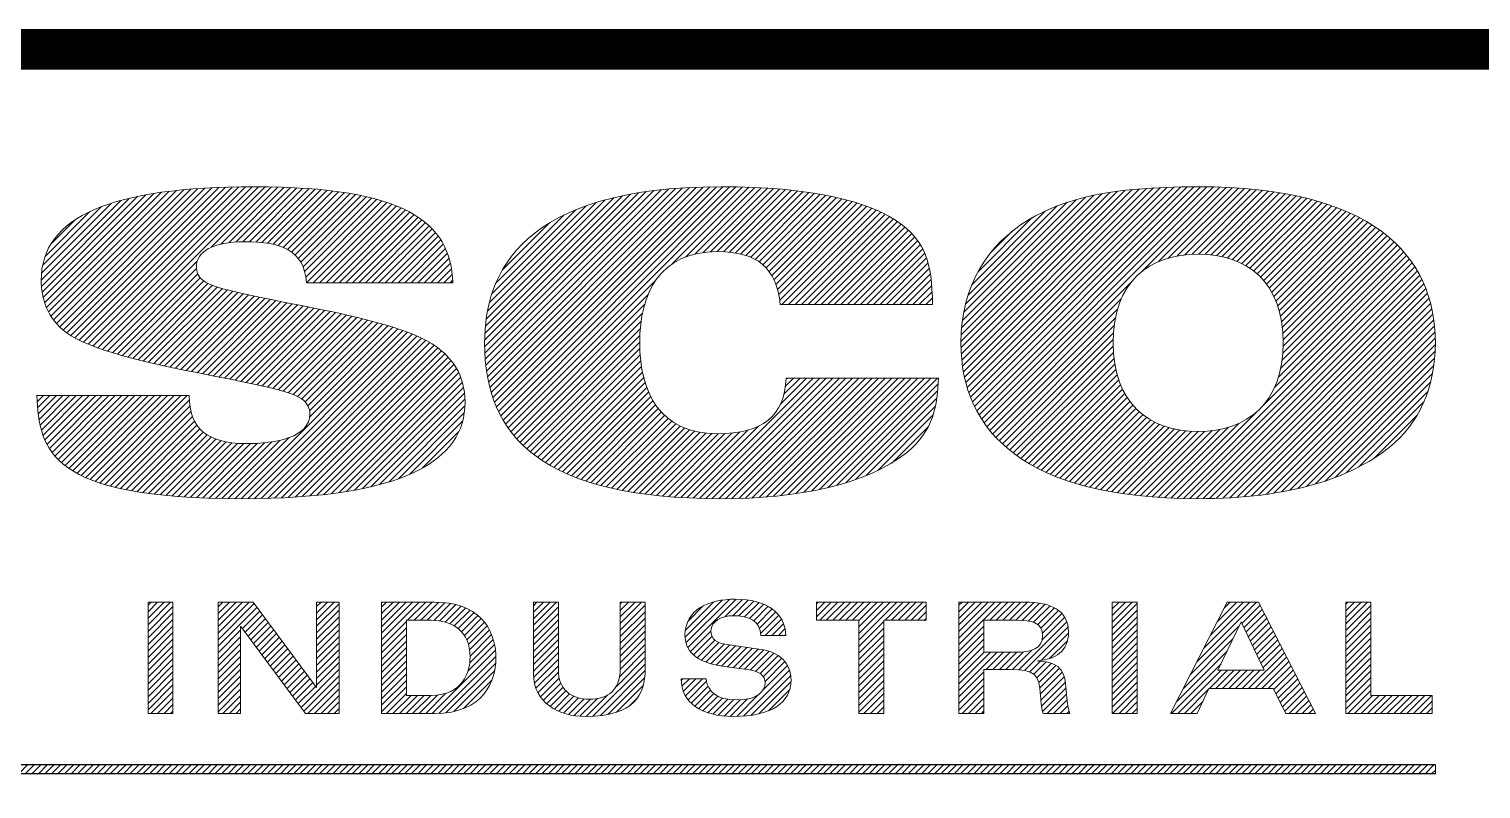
# Model space of a CAD drawing. Extents: x 47 to 269, y 297 to 436.
# Drawn here: x 235.83 to 251.53, y 324.5 to 332.71 of the extents above; entities that cross this region are included whole.
import ezdxf
from ezdxf.enums import TextEntityAlignment as Align

# ---------------------------------------------------------------- set-up
doc = ezdxf.new("R2010")
doc.units = 0
doc.header["$MEASUREMENT"] = 0
doc.layers.get('0').update_dxf_attribs({"linetype": 'CONTINUOUS'})
doc.layers.add('BORDER', color=5, linetype='CONTINUOUS')
doc.layers.add('HARSCO CORPORATE', color=7, linetype='CONTINUOUS')
doc.layers.add('TXT1', color=7, linetype='CONTINUOUS', lineweight=15)
doc.styles.get("Standard").update_dxf_attribs({"font": 'simplex.shx'})
pattern_1 = [(45, (-0.816075, -23.54496), (-0.04419417, 0.04419417), [])]

# ---------------------------------------------------------------- blocks, each defined once
blk = doc.blocks.new('DENNIS1')
at = {"layer": 'BORDER', "ltscale": 10, "const_width": 0.03126}
blk.add_lwpolyline([(15.63, 2.5008), (9.50304, 2.5008), (9.50304, 0)], dxfattribs=at)
blk = doc.blocks.new('logo')
h = blk.add_hatch()
h.set_pattern_fill('ANSI31', color=152, scale=0.5, style=0)
h.set_pattern_definition(pattern_1)
edge = h.paths.add_edge_path()
edge.add_spline(control_points=[(21.788, 5.106), (21.795, 4.884), (21.848, 4.724), (21.974, 4.618)], knot_values=[0, 0, 0, 0, 1, 1, 1, 1], degree=3, periodic=0)
edge.add_spline(control_points=[(21.974, 4.618), (22.107, 4.513), (22.286, 4.458), (22.552, 4.458), (22.97, 4.458), (23.421, 4.541), (23.421, 4.862), (23.421, 4.934), (23.388, 4.995), (23.335, 5.045)], knot_values=[1, 1, 1, 1, 2, 2, 2, 3, 3, 3, 4, 4, 4, 4], degree=3, periodic=0)
edge.add_spline(control_points=[(23.335, 5.045), (23.063, 5.3), (20.773, 5.488), (20.129, 5.959)], knot_values=[4, 4, 4, 4, 5, 5, 5, 5], degree=3, periodic=0)
edge.add_spline(control_points=[(20.129, 5.959), (19.87, 6.148), (19.79, 6.43), (19.79, 6.657), (19.79, 7.533), (20.753, 7.926), (22.671, 7.926), (24.708, 7.926), (25.326, 7.455), (25.352, 6.63)], knot_values=[5, 5, 5, 5, 6, 6, 6, 7, 7, 7, 8, 8, 8, 8], degree=3, periodic=0)
edge.add_spline(control_points=[(25.352, 6.63), (25.352, 6.63), (23.374, 6.63), (23.374, 6.63)], knot_values=[8, 8, 8, 8, 9, 9, 9, 9], degree=3, periodic=0)
edge.add_spline(control_points=[(23.374, 6.63), (23.361, 6.851), (23.275, 6.99), (23.129, 7.073)], knot_values=[9, 9, 9, 9, 10, 10, 10, 10], degree=3, periodic=0)
edge.add_spline(control_points=[(23.129, 7.073), (22.99, 7.156), (22.79, 7.184), (22.538, 7.184), (22.113, 7.184), (21.888, 7.051), (21.888, 6.846), (21.888, 6.785), (21.914, 6.707), (21.974, 6.663)], knot_values=[10, 10, 10, 10, 11, 11, 11, 12, 12, 12, 13, 13, 13, 13], degree=3, periodic=0)
edge.add_spline(control_points=[(21.974, 6.663), (22.286, 6.414), (24.503, 6.236), (25.14, 5.76)], knot_values=[13, 13, 13, 13, 14, 14, 14, 14], degree=3, periodic=0)
edge.add_spline(control_points=[(25.14, 5.76), (25.326, 5.621), (25.518, 5.405), (25.518, 5.017), (25.518, 4.225), (24.682, 3.715), (22.498, 3.715), (19.896, 3.715), (19.77, 4.363), (19.73, 5.106)], knot_values=[14, 14, 14, 14, 15, 15, 15, 16, 16, 16, 17, 17, 17, 17], degree=3, periodic=0)
edge.add_spline(control_points=[(19.73, 5.106), (19.73, 5.106), (21.788, 5.106), (21.788, 5.106)], knot_values=[17, 17, 17, 17, 18, 18, 18, 18], degree=3, periodic=0)
h = blk.add_hatch()
h.set_pattern_fill('ANSI31', color=152, scale=0.5, style=0)
h.set_pattern_definition(pattern_1)
edge = h.paths.add_edge_path()
edge.add_spline(control_points=[(29.778, 6.336), (29.725, 6.829), (29.472, 7.051), (28.928, 7.051), (28.145, 7.051), (27.879, 6.486), (27.879, 5.821), (27.879, 5.156), (28.145, 4.591), (28.928, 4.591), (29.539, 4.591), (29.837, 4.829), (29.857, 5.344)], knot_values=[0, 0, 0, 0, 1, 1, 1, 2, 2, 2, 3, 3, 3, 4, 4, 4, 4], degree=3, periodic=0)
edge.add_spline(control_points=[(29.857, 5.344), (29.857, 5.344), (31.915, 5.344), (31.915, 5.344)], knot_values=[4, 4, 4, 4, 5, 5, 5, 5], degree=3, periodic=0)
edge.add_spline(control_points=[(31.915, 5.344), (31.901, 4.984), (31.855, 4.635), (31.483, 4.336)], knot_values=[5, 5, 5, 5, 6, 6, 6, 6], degree=3, periodic=0)
edge.add_spline(control_points=[(31.483, 4.336), (30.946, 3.903), (30.003, 3.715), (28.975, 3.715), (26.572, 3.715), (25.782, 4.541), (25.782, 5.821), (25.782, 6.768), (26.293, 7.926), (28.975, 7.926), (30.176, 7.926), (31.012, 7.738), (31.43, 7.406)], knot_values=[6, 6, 6, 6, 7, 7, 7, 8, 8, 8, 9, 9, 9, 10, 10, 10, 10], degree=3, periodic=0)
edge.add_spline(control_points=[(31.43, 7.406), (31.729, 7.167), (31.829, 6.924), (31.835, 6.336)], knot_values=[10, 10, 10, 10, 11, 11, 11, 11], degree=3, periodic=0)
edge.add_spline(control_points=[(31.835, 6.336), (31.835, 6.336), (29.778, 6.336), (29.778, 6.336)], knot_values=[11, 11, 11, 11, 12, 12, 12, 12], degree=3, periodic=0)
h = blk.add_hatch()
h.set_pattern_fill('ANSI31', color=152, scale=0.5, style=0)
h.set_pattern_definition(pattern_1)
edge = h.paths.add_edge_path(flags=16)
edge.add_spline(control_points=[(35.424, 7.018), (34.761, 7.018), (34.276, 6.641), (34.276, 5.821), (34.276, 5.001), (34.761, 4.624), (35.424, 4.624), (36.088, 4.624), (36.573, 5.001), (36.573, 5.821), (36.573, 6.641), (36.088, 7.018), (35.424, 7.018)], knot_values=[0, 0, 0, 0, 1, 1, 1, 2, 2, 2, 3, 3, 3, 4, 4, 4, 4], degree=3, periodic=0)
edge = h.paths.add_edge_path()
edge.add_spline(control_points=[(38.006, 4.408), (37.488, 3.992), (36.659, 3.715), (35.424, 3.715), (33.081, 3.715), (32.219, 4.624), (32.219, 5.821), (32.219, 6.597), (32.59, 7.156), (33.141, 7.483)], knot_values=[0, 0, 0, 0, 1, 1, 1, 2, 2, 2, 3, 3, 3, 3], degree=3, periodic=0)
edge.add_spline(control_points=[(33.141, 7.483), (33.599, 7.755), (34.19, 7.926), (35.424, 7.926), (37.767, 7.926), (38.63, 7.018), (38.63, 5.821), (38.63, 5.206), (38.404, 4.724), (38.006, 4.408)], knot_values=[3, 3, 3, 3, 4, 4, 4, 5, 5, 5, 6, 6, 6, 6], degree=3, periodic=0)
h = blk.add_hatch()
h.set_pattern_fill('ANSI31', color=256, scale=0.5, style=0)
h.set_pattern_definition(pattern_1)
edge = h.paths.add_edge_path()
edge.add_spline(control_points=[(28.438, 1.285), (28.438, 1.285), (28.775, 1.285), (28.775, 1.285)], knot_values=[15, 15, 15, 15, 16, 16, 16, 16], degree=3, periodic=0)
edge.add_spline(control_points=[(28.775, 1.285), (28.794, 1.106), (28.925, 0.998), (29.192, 0.998), (29.471, 0.998), (29.573, 1.119), (29.573, 1.227), (29.573, 1.335), (29.496, 1.385), (29.329, 1.408)], knot_values=[0, 0, 0, 0, 1, 1, 1, 2, 2, 2, 3, 3, 3, 3], degree=3, periodic=0)
edge.add_spline(control_points=[(29.329, 1.408), (29.329, 1.408), (29.019, 1.45), (29.019, 1.45)], knot_values=[3, 3, 3, 3, 4, 4, 4, 4], degree=3, periodic=0)
edge.add_spline(control_points=[(29.019, 1.45), (28.621, 1.504), (28.49, 1.673), (28.49, 1.871), (28.49, 2.218), (28.815, 2.358), (29.165, 2.358), (29.604, 2.358), (29.842, 2.173), (29.852, 1.868)], knot_values=[4, 4, 4, 4, 5, 5, 5, 6, 6, 6, 7, 7, 7, 7], degree=3, periodic=0)
edge.add_spline(control_points=[(29.852, 1.868), (29.852, 1.868), (29.515, 1.868), (29.515, 1.868)], knot_values=[7, 7, 7, 7, 8, 8, 8, 8], degree=3, periodic=0)
edge.add_spline(control_points=[(29.515, 1.868), (29.502, 2.064), (29.367, 2.135), (29.134, 2.135), (28.994, 2.135), (28.84, 2.066), (28.84, 1.929), (28.84, 1.812), (28.925, 1.764), (29.059, 1.746)], knot_values=[8, 8, 8, 8, 9, 9, 9, 10, 10, 10, 11, 11, 11, 11], degree=3, periodic=0)
edge.add_spline(control_points=[(29.059, 1.746), (29.059, 1.746), (29.49, 1.685), (29.49, 1.685)], knot_values=[11, 11, 11, 11, 12, 12, 12, 12], degree=3, periodic=0)
edge.add_spline(control_points=[(29.49, 1.685), (29.848, 1.635), (29.923, 1.425), (29.923, 1.269), (29.923, 0.958), (29.656, 0.775), (29.146, 0.775), (28.711, 0.775), (28.438, 0.962), (28.438, 1.285)], knot_values=[12, 12, 12, 12, 13, 13, 13, 14, 14, 14, 15, 15, 15, 15], degree=3, periodic=0)
h = blk.add_hatch()
h.set_pattern_fill('ANSI31', color=256, scale=0.5, style=0)
h.set_pattern_definition(pattern_1)
h.paths.add_polyline_path([(21.571, 2.318), (21.571, 0.815), (21.234, 0.815), (21.234, 2.318)])
h = blk.add_hatch()
h.set_pattern_fill('ANSI31', color=256, scale=0.5, style=0)
h.set_pattern_definition(pattern_1)
h.paths.add_polyline_path([(22.182, 0.815), (22.182, 2.318), (22.657, 2.318), (23.509, 1.165), (23.513, 1.165), (23.513, 2.318), (23.817, 2.318), (23.817, 0.815), (23.363, 0.815), (22.49, 1.989), (22.486, 1.989), (22.486, 0.815)])
h = blk.add_hatch()
h.set_pattern_fill('ANSI31', color=256, scale=0.5, style=0)
h.set_pattern_definition(pattern_1)
edge = h.paths.add_edge_path()
edge.add_spline(control_points=[(24.39, 0.815), (24.39, 0.815), (24.39, 2.318), (24.39, 2.318)], knot_values=[4, 4, 4, 4, 5, 5, 5, 5], degree=3, periodic=0)
edge.add_spline(control_points=[(24.39, 2.318), (24.39, 2.318), (25.104, 2.318), (25.104, 2.318)], knot_values=[0, 0, 0, 0, 1, 1, 1, 1], degree=3, periodic=0)
edge.add_spline(control_points=[(25.104, 2.318), (25.681, 2.318), (25.935, 1.991), (25.935, 1.55), (25.935, 1.269), (25.775, 0.815), (25.107, 0.815)], knot_values=[1, 1, 1, 1, 2, 2, 2, 3, 3, 3, 3], degree=3, periodic=0)
edge.add_spline(control_points=[(25.107, 0.815), (25.107, 0.815), (24.39, 0.815), (24.39, 0.815)], knot_values=[3, 3, 3, 3, 4, 4, 4, 4], degree=3, periodic=0)
edge = h.paths.add_edge_path(flags=16)
edge.add_spline(control_points=[(24.727, 2.073), (24.727, 2.073), (24.727, 1.06), (24.727, 1.06)], knot_values=[4, 4, 4, 4, 5, 5, 5, 5], degree=3, periodic=0)
edge.add_spline(control_points=[(24.727, 1.06), (24.727, 1.06), (25.061, 1.06), (25.061, 1.06)], knot_values=[0, 0, 0, 0, 1, 1, 1, 1], degree=3, periodic=0)
edge.add_spline(control_points=[(25.061, 1.06), (25.49, 1.06), (25.586, 1.379), (25.586, 1.575), (25.586, 1.923), (25.354, 2.073), (25.059, 2.073)], knot_values=[1, 1, 1, 1, 2, 2, 2, 3, 3, 3, 3], degree=3, periodic=0)
edge.add_spline(control_points=[(25.059, 2.073), (25.059, 2.073), (24.727, 2.073), (24.727, 2.073)], knot_values=[3, 3, 3, 3, 4, 4, 4, 4], degree=3, periodic=0)
h = blk.add_hatch()
h.set_pattern_fill('ANSI31', color=256, scale=0.5, style=0)
h.set_pattern_definition(pattern_1)
edge = h.paths.add_edge_path()
edge.add_spline(control_points=[(26.442, 1.354), (26.442, 1.354), (26.442, 2.318), (26.442, 2.318)], knot_values=[9, 9, 9, 9, 10, 10, 10, 10], degree=3, periodic=0)
edge.add_spline(control_points=[(26.442, 2.318), (26.442, 2.318), (26.78, 2.318), (26.78, 2.318)], knot_values=[0, 0, 0, 0, 1, 1, 1, 1], degree=3, periodic=0)
edge.add_spline(control_points=[(26.78, 2.318), (26.78, 2.318), (26.78, 1.4), (26.78, 1.4)], knot_values=[1, 1, 1, 1, 2, 2, 2, 2], degree=3, periodic=0)
edge.add_spline(control_points=[(26.78, 1.4), (26.78, 1.15), (26.94, 1.008), (27.198, 1.008), (27.448, 1.008), (27.615, 1.131), (27.615, 1.408)], knot_values=[2, 2, 2, 2, 3, 3, 3, 4, 4, 4, 4], degree=3, periodic=0)
edge.add_spline(control_points=[(27.615, 1.408), (27.615, 1.408), (27.615, 2.318), (27.615, 2.318)], knot_values=[4, 4, 4, 4, 5, 5, 5, 5], degree=3, periodic=0)
edge.add_spline(control_points=[(27.615, 2.318), (27.615, 2.318), (27.952, 2.318), (27.952, 2.318)], knot_values=[5, 5, 5, 5, 6, 6, 6, 6], degree=3, periodic=0)
edge.add_spline(control_points=[(27.952, 2.318), (27.952, 2.318), (27.952, 1.414), (27.952, 1.414)], knot_values=[6, 6, 6, 6, 7, 7, 7, 7], degree=3, periodic=0)
edge.add_spline(control_points=[(27.952, 1.414), (27.952, 1.071), (27.809, 0.775), (27.146, 0.775), (26.782, 0.775), (26.442, 0.96), (26.442, 1.354)], knot_values=[7, 7, 7, 7, 8, 8, 8, 9, 9, 9, 9], degree=3, periodic=0)
h = blk.add_hatch()
h.set_pattern_fill('ANSI31', color=256, scale=0.5, style=0)
h.set_pattern_definition(pattern_1)
h.paths.add_polyline_path([(30.267, 2.318), (31.75, 2.318), (31.75, 2.073), (31.177, 2.073), (31.177, 0.815), (30.84, 0.815), (30.84, 2.073), (30.267, 2.073)])
h = blk.add_hatch()
h.set_pattern_fill('ANSI31', color=256, scale=0.5, style=0)
h.set_pattern_definition(pattern_1)
edge = h.paths.add_edge_path()
edge.add_spline(control_points=[(32.192, 0.815), (32.192, 0.815), (32.192, 2.318), (32.192, 2.318)], knot_values=[12, 12, 12, 12, 13, 13, 13, 13], degree=3, periodic=0)
edge.add_spline(control_points=[(32.192, 2.318), (32.192, 2.318), (33.094, 2.318), (33.094, 2.318)], knot_values=[0, 0, 0, 0, 1, 1, 1, 1], degree=3, periodic=0)
edge.add_spline(control_points=[(33.094, 2.318), (33.425, 2.318), (33.673, 2.212), (33.673, 1.914), (33.673, 1.652), (33.49, 1.544), (33.258, 1.527)], knot_values=[1, 1, 1, 1, 2, 2, 2, 3, 3, 3, 3], degree=3, periodic=0)
edge.add_spline(control_points=[(33.258, 1.527), (33.258, 1.527), (33.258, 1.523), (33.258, 1.523)], knot_values=[3, 3, 3, 3, 4, 4, 4, 4], degree=3, periodic=0)
edge.add_spline(control_points=[(33.258, 1.523), (33.602, 1.508), (33.629, 1.354), (33.646, 1.075)], knot_values=[4, 4, 4, 4, 5, 5, 5, 5], degree=3, periodic=0)
edge.add_spline(control_points=[(33.646, 1.075), (33.652, 0.95), (33.669, 0.873), (33.692, 0.815)], knot_values=[5, 5, 5, 5, 6, 6, 6, 6], degree=3, periodic=0)
edge.add_spline(control_points=[(33.692, 0.815), (33.692, 0.815), (33.329, 0.815), (33.329, 0.815)], knot_values=[6, 6, 6, 6, 7, 7, 7, 7], degree=3, periodic=0)
edge.add_spline(control_points=[(33.329, 0.815), (33.311, 0.858), (33.3, 0.965), (33.296, 1.052)], knot_values=[7, 7, 7, 7, 8, 8, 8, 8], degree=3, periodic=0)
edge.add_spline(control_points=[(33.296, 1.052), (33.281, 1.348), (33.215, 1.408), (32.886, 1.408)], knot_values=[8, 8, 8, 8, 9, 9, 9, 9], degree=3, periodic=0)
edge.add_spline(control_points=[(32.886, 1.408), (32.886, 1.408), (32.53, 1.408), (32.53, 1.408)], knot_values=[9, 9, 9, 9, 10, 10, 10, 10], degree=3, periodic=0)
edge.add_spline(control_points=[(32.53, 1.408), (32.53, 1.408), (32.53, 0.815), (32.53, 0.815)], knot_values=[10, 10, 10, 10, 11, 11, 11, 11], degree=3, periodic=0)
edge.add_spline(control_points=[(32.53, 0.815), (32.53, 0.815), (32.192, 0.815), (32.192, 0.815)], knot_values=[11, 11, 11, 11, 12, 12, 12, 12], degree=3, periodic=0)
edge = h.paths.add_edge_path(flags=16)
edge.add_spline(control_points=[(32.53, 2.073), (32.53, 2.073), (32.53, 1.642), (32.53, 1.642)], knot_values=[4, 4, 4, 4, 5, 5, 5, 5], degree=3, periodic=0)
edge.add_spline(control_points=[(32.53, 1.642), (32.53, 1.642), (32.967, 1.642), (32.967, 1.642)], knot_values=[0, 0, 0, 0, 1, 1, 1, 1], degree=3, periodic=0)
edge.add_spline(control_points=[(32.967, 1.642), (33.165, 1.642), (33.323, 1.685), (33.323, 1.866), (33.323, 2.048), (33.161, 2.073), (32.981, 2.073)], knot_values=[1, 1, 1, 1, 2, 2, 2, 3, 3, 3, 3], degree=3, periodic=0)
edge.add_spline(control_points=[(32.981, 2.073), (32.981, 2.073), (32.53, 2.073), (32.53, 2.073)], knot_values=[3, 3, 3, 3, 4, 4, 4, 4], degree=3, periodic=0)
h = blk.add_hatch()
h.set_pattern_fill('ANSI31', color=256, scale=0.5, style=0)
h.set_pattern_definition(pattern_1)
h.paths.add_polyline_path([(34.265, 0.815), (34.265, 2.318), (34.602, 2.318), (34.602, 0.815)])
h = blk.add_hatch()
h.set_pattern_fill('ANSI31', color=256, scale=0.5, style=0)
h.set_pattern_definition(pattern_1)
h.paths.add_polyline_path([(35.05, 0.815), (35.817, 2.318), (36.242, 2.318), (37.01, 0.815), (36.61, 0.815), (36.438, 1.152), (35.571, 1.152), (35.413, 0.815)])
h.paths.add_polyline_path([(35.692, 1.398), (36.317, 1.398), (36.004, 2.052)], flags=16)
h = blk.add_hatch()
h.set_pattern_fill('ANSI31', color=256, scale=0.5, style=0)
h.set_pattern_definition(pattern_1)
h.paths.add_polyline_path([(37.421, 0.815), (37.421, 2.318), (37.759, 2.318), (37.759, 1.06), (38.586, 1.06), (38.586, 0.815)])
h = blk.add_hatch()
h.set_pattern_fill('ANSI31', color=256, scale=0.5, style=0)
h.set_pattern_definition(pattern_1)
h.paths.add_polyline_path([(38.63, 0.125), (38.63, 0), (0, 0), (0, 0.125)])
for p, q in [((0, 0.125), (38.63, 0.125)), ((38.63, 0), (0, 0))]:
    blk.add_line(p, q)
at = {"layer": 'HARSCO CORPORATE', "lineweight": 0}
for p, q in [((21.234, 2.318), (21.571, 2.318)), ((21.234, 0.815), (21.234, 2.318)), ((21.571, 2.318), (21.571, 0.815)), ((22.182, 2.318), (22.657, 2.318)), ((22.182, 0.815), (22.182, 2.318)), ((22.657, 2.318), (23.509, 1.165)), ((23.513, 1.165), (23.513, 2.318)), ((23.513, 2.318), (23.817, 2.318)), ((23.817, 2.318), (23.817, 0.815)), ((30.267, 2.073), (30.267, 2.318)), ((30.267, 2.318), (31.75, 2.318)), ((31.75, 2.318), (31.75, 2.073)), ((34.265, 2.318), (34.602, 2.318)), ((34.265, 0.815), (34.265, 2.318)), ((34.602, 2.318), (34.602, 0.815)), ((35.05, 0.815), (35.817, 2.318)), ((35.817, 2.318), (36.242, 2.318)), ((36.242, 2.318), (37.01, 0.815)), ((37.421, 2.318), (37.759, 2.318)), ((37.421, 0.815), (37.421, 2.318)), ((37.759, 2.318), (37.759, 1.06)), ((22.49, 1.989), (22.486, 1.989)), ((22.486, 1.989), (22.486, 0.815)), ((23.363, 0.815), (22.49, 1.989)), ((30.84, 2.073), (30.267, 2.073)), ((30.84, 0.815), (30.84, 2.073)), ((31.75, 2.073), (31.177, 2.073)), ((31.177, 2.073), (31.177, 0.815)), ((36.004, 2.052), (35.692, 1.398)), ((36.317, 1.398), (36.004, 2.052)), ((35.692, 1.398), (36.317, 1.398)), ((23.509, 1.165), (23.513, 1.165)), ((35.571, 1.152), (35.413, 0.815)), ((36.438, 1.152), (35.571, 1.152)), ((36.61, 0.815), (36.438, 1.152)), ((37.759, 1.06), (38.586, 1.06)), ((38.586, 1.06), (38.586, 0.815)), ((21.571, 0.815), (21.234, 0.815)), ((22.486, 0.815), (22.182, 0.815)), ((23.817, 0.815), (23.363, 0.815)), ((31.177, 0.815), (30.84, 0.815)), ((34.602, 0.815), (34.265, 0.815)), ((35.413, 0.815), (35.05, 0.815)), ((37.01, 0.815), (36.61, 0.815)), ((38.586, 0.815), (37.421, 0.815)), ((38.63, 0.125), (38.63, 0)), ((38.63, 0), (38.63, 0))]:
    blk.add_line(p, q, dxfattribs=at)
for points, knots in [([(20.129, 5.959), (19.87, 6.148), (19.79, 6.43), (19.79, 6.657), (19.79, 7.533), (20.753, 7.926), (22.671, 7.926), (24.708, 7.926), (25.326, 7.455), (25.352, 6.63)], [5, 5, 5, 5, 6, 6, 6, 7, 7, 7, 8, 8, 8, 8]), ([(31.483, 4.336), (30.946, 3.903), (30.003, 3.715), (28.975, 3.715), (26.572, 3.715), (25.782, 4.541), (25.782, 5.821), (25.782, 6.768), (26.293, 7.926), (28.975, 7.926), (30.176, 7.926), (31.012, 7.738), (31.43, 7.406)], [6, 6, 6, 6, 7, 7, 7, 8, 8, 8, 9, 9, 9, 10, 10, 10, 10]), ([(33.141, 7.483), (33.599, 7.755), (34.19, 7.926), (35.424, 7.926), (37.767, 7.926), (38.63, 7.018), (38.63, 5.821), (38.63, 5.206), (38.404, 4.724), (38.006, 4.408)], [3, 3, 3, 3, 4, 4, 4, 5, 5, 5, 6, 6, 6, 6]), ([(38.006, 4.408), (37.488, 3.992), (36.659, 3.715), (35.424, 3.715), (33.081, 3.715), (32.219, 4.624), (32.219, 5.821), (32.219, 6.597), (32.59, 7.156), (33.141, 7.483)], [0, 0, 0, 0, 1, 1, 1, 2, 2, 2, 3, 3, 3, 3]), ([(23.129, 7.073), (22.99, 7.156), (22.79, 7.184), (22.538, 7.184), (22.113, 7.184), (21.888, 7.051), (21.888, 6.846), (21.888, 6.785), (21.914, 6.707), (21.974, 6.663)], [10, 10, 10, 10, 11, 11, 11, 12, 12, 12, 13, 13, 13, 13]), ([(29.778, 6.336), (29.725, 6.829), (29.472, 7.051), (28.928, 7.051), (28.145, 7.051), (27.879, 6.486), (27.879, 5.821), (27.879, 5.156), (28.145, 4.591), (28.928, 4.591), (29.539, 4.591), (29.837, 4.829), (29.857, 5.344)], [0, 0, 0, 0, 1, 1, 1, 2, 2, 2, 3, 3, 3, 4, 4, 4, 4]), ([(35.424, 7.018), (34.761, 7.018), (34.276, 6.641), (34.276, 5.821), (34.276, 5.001), (34.761, 4.624), (35.424, 4.624), (36.088, 4.624), (36.573, 5.001), (36.573, 5.821), (36.573, 6.641), (36.088, 7.018), (35.424, 7.018)], [0, 0, 0, 0, 1, 1, 1, 2, 2, 2, 3, 3, 3, 4, 4, 4, 4]), ([(25.14, 5.76), (25.326, 5.621), (25.518, 5.405), (25.518, 5.017), (25.518, 4.225), (24.682, 3.715), (22.498, 3.715), (19.896, 3.715), (19.77, 4.363), (19.73, 5.106)], [14, 14, 14, 14, 15, 15, 15, 16, 16, 16, 17, 17, 17, 17]), ([(21.974, 4.618), (22.107, 4.513), (22.286, 4.458), (22.552, 4.458), (22.97, 4.458), (23.421, 4.541), (23.421, 4.862), (23.421, 4.934), (23.388, 4.995), (23.335, 5.045)], [1, 1, 1, 1, 2, 2, 2, 3, 3, 3, 4, 4, 4, 4]), ([(29.019, 1.45), (28.621, 1.504), (28.49, 1.673), (28.49, 1.871), (28.49, 2.218), (28.815, 2.358), (29.165, 2.358), (29.604, 2.358), (29.842, 2.173), (29.852, 1.868)], [4, 4, 4, 4, 5, 5, 5, 6, 6, 6, 7, 7, 7, 7]), ([(25.104, 2.318), (25.681, 2.318), (25.935, 1.991), (25.935, 1.55), (25.935, 1.269), (25.775, 0.815), (25.107, 0.815)], [1, 1, 1, 1, 2, 2, 2, 3, 3, 3, 3]), ([(33.094, 2.318), (33.425, 2.318), (33.673, 2.212), (33.673, 1.914), (33.673, 1.652), (33.49, 1.544), (33.258, 1.527)], [1, 1, 1, 1, 2, 2, 2, 3, 3, 3, 3]), ([(25.061, 1.06), (25.49, 1.06), (25.586, 1.379), (25.586, 1.575), (25.586, 1.923), (25.354, 2.073), (25.059, 2.073)], [1, 1, 1, 1, 2, 2, 2, 3, 3, 3, 3]), ([(29.515, 1.868), (29.502, 2.064), (29.367, 2.135), (29.134, 2.135), (28.994, 2.135), (28.84, 2.066), (28.84, 1.929), (28.84, 1.812), (28.925, 1.764), (29.059, 1.746)], [8, 8, 8, 8, 9, 9, 9, 10, 10, 10, 11, 11, 11, 11]), ([(32.967, 1.642), (33.165, 1.642), (33.323, 1.685), (33.323, 1.866), (33.323, 2.048), (33.161, 2.073), (32.981, 2.073)], [1, 1, 1, 1, 2, 2, 2, 3, 3, 3, 3]), ([(29.49, 1.685), (29.848, 1.635), (29.923, 1.425), (29.923, 1.269), (29.923, 0.958), (29.656, 0.775), (29.146, 0.775), (28.711, 0.775), (28.438, 0.962), (28.438, 1.285)], [12, 12, 12, 12, 13, 13, 13, 14, 14, 14, 15, 15, 15, 15]), ([(27.952, 1.414), (27.952, 1.071), (27.809, 0.775), (27.146, 0.775), (26.782, 0.775), (26.442, 0.96), (26.442, 1.354)], [7, 7, 7, 7, 8, 8, 8, 9, 9, 9, 9]), ([(26.78, 1.4), (26.78, 1.15), (26.94, 1.008), (27.198, 1.008), (27.448, 1.008), (27.615, 1.131), (27.615, 1.408)], [2, 2, 2, 2, 3, 3, 3, 4, 4, 4, 4]), ([(28.775, 1.285), (28.794, 1.106), (28.925, 0.998), (29.192, 0.998), (29.471, 0.998), (29.573, 1.119), (29.573, 1.227), (29.573, 1.335), (29.496, 1.385), (29.329, 1.408)], [0, 0, 0, 0, 1, 1, 1, 2, 2, 2, 3, 3, 3, 3])]:
    blk.add_open_spline(points, degree=3, knots=knots, dxfattribs=at)
for points in [[(31.43, 7.406), (31.729, 7.167), (31.829, 6.924), (31.835, 6.336)], [(23.374, 6.63), (23.361, 6.851), (23.275, 6.99), (23.129, 7.073)], [(21.974, 6.663), (22.286, 6.414), (24.503, 6.236), (25.14, 5.76)], [(25.352, 6.63), (25.352, 6.63), (23.374, 6.63), (23.374, 6.63)], [(31.835, 6.336), (31.835, 6.336), (29.778, 6.336), (29.778, 6.336)], [(23.335, 5.045), (23.063, 5.3), (20.773, 5.488), (20.129, 5.959)], [(29.857, 5.344), (29.857, 5.344), (31.915, 5.344), (31.915, 5.344)], [(31.915, 5.344), (31.901, 4.984), (31.855, 4.635), (31.483, 4.336)], [(19.73, 5.106), (19.73, 5.106), (21.788, 5.106), (21.788, 5.106)], [(21.788, 5.106), (21.795, 4.884), (21.848, 4.724), (21.974, 4.618)], [(24.39, 2.318), (24.39, 2.318), (25.104, 2.318), (25.104, 2.318)], [(24.39, 0.815), (24.39, 0.815), (24.39, 2.318), (24.39, 2.318)], [(26.442, 2.318), (26.442, 2.318), (26.78, 2.318), (26.78, 2.318)], [(26.442, 1.354), (26.442, 1.354), (26.442, 2.318), (26.442, 2.318)], [(26.78, 2.318), (26.78, 2.318), (26.78, 1.4), (26.78, 1.4)], [(27.615, 1.408), (27.615, 1.408), (27.615, 2.318), (27.615, 2.318)], [(27.615, 2.318), (27.615, 2.318), (27.952, 2.318), (27.952, 2.318)], [(27.952, 2.318), (27.952, 2.318), (27.952, 1.414), (27.952, 1.414)], [(32.192, 2.318), (32.192, 2.318), (33.094, 2.318), (33.094, 2.318)], [(32.192, 0.815), (32.192, 0.815), (32.192, 2.318), (32.192, 2.318)], [(25.059, 2.073), (25.059, 2.073), (24.727, 2.073), (24.727, 2.073)], [(24.727, 2.073), (24.727, 2.073), (24.727, 1.06), (24.727, 1.06)], [(32.981, 2.073), (32.981, 2.073), (32.53, 2.073), (32.53, 2.073)], [(32.53, 2.073), (32.53, 2.073), (32.53, 1.642), (32.53, 1.642)], [(29.852, 1.868), (29.852, 1.868), (29.515, 1.868), (29.515, 1.868)], [(29.059, 1.746), (29.059, 1.746), (29.49, 1.685), (29.49, 1.685)], [(32.53, 1.642), (32.53, 1.642), (32.967, 1.642), (32.967, 1.642)], [(29.329, 1.408), (29.329, 1.408), (29.019, 1.45), (29.019, 1.45)], [(32.886, 1.408), (32.886, 1.408), (32.53, 1.408), (32.53, 1.408)], [(32.53, 1.408), (32.53, 1.408), (32.53, 0.815), (32.53, 0.815)], [(33.296, 1.052), (33.281, 1.348), (33.215, 1.408), (32.886, 1.408)], [(33.258, 1.527), (33.258, 1.527), (33.258, 1.523), (33.258, 1.523)], [(33.258, 1.523), (33.602, 1.508), (33.629, 1.354), (33.646, 1.075)], [(28.438, 1.285), (28.438, 1.285), (28.775, 1.285), (28.775, 1.285)], [(24.727, 1.06), (24.727, 1.06), (25.061, 1.06), (25.061, 1.06)], [(33.329, 0.815), (33.311, 0.858), (33.3, 0.965), (33.296, 1.052)], [(33.646, 1.075), (33.652, 0.95), (33.669, 0.873), (33.692, 0.815)], [(25.107, 0.815), (25.107, 0.815), (24.39, 0.815), (24.39, 0.815)], [(32.53, 0.815), (32.53, 0.815), (32.192, 0.815), (32.192, 0.815)], [(33.692, 0.815), (33.692, 0.815), (33.329, 0.815), (33.329, 0.815)]]:
    blk.add_open_spline(points, degree=3, dxfattribs=at)
blk = doc.blocks.new('TXT')
at = {"xscale": 0.4571428589714279, "yscale": 0.4571428589714241, "zscale": 0.4571428589714286}
blk.add_blockref('logo', (97.1444, 15.5349), dxfattribs=at)
at = {"ltscale": 4}
for tag, height, p in [('STRUCT1', 1.2508, (105.5338, 12.0038)), ('STRUCT2', 1.2508, (105.5338, 10.0032)), ('REV1', 1.0003, (18.5059, 3.001)), ('DESCRIPTION', 1.0003, (33.5107, 3.001)), ('REVBY', 1.0003, (51.0163, 3.0186)), ('R1DATE', 1.0003, (61.0195, 3.0186)), ('CKAPPD', 1.0003, (71.0227, 3.0184))]:
    blk.add_attdef(tag, text='', height=height, dxfattribs=at).set_placement(p, align=Align.MIDDLE)
at = {"layer": 'TXT1', "ltscale": 4}
for tag, height, p in [('REF1', 1.0003, (81.0259, 10.5149)), ('REF2', 1.0003, (81.0259, 8.5143)), ('REF3', 1.0003, (81.0259, 6.5136)), ('REF4', 1.0003, (81.0259, 4.513)), ('REF5', 1.0003, (81.0259, 2.5123)), ('DWG', 1.5005, (109.535, 0.5002)), ('CUSTOMER', 1.0003, (81.0259, 0.5117)), ('REV', 1.0003, (122.5392, 0.5002))]:
    blk.add_attdef(tag, text='', height=height, dxfattribs=at).set_placement(p, align=Align.CENTER)
for tag, p in [('BY', (92.5296, 6.5021)), ('CHKD', (104.5334, 6.5021)), ('DATE', (92.5296, 4.5014)), ('CHKDATE', (104.5334, 4.5014)), ('SCALE', (92.5296, 2.5008)), ('JOB', (92.5296, 0.5002))]:
    blk.add_attdef(tag, p, '', height=1.0003, dxfattribs=at)

msp = doc.modelspace()

# ---------------------------------------------------------------- block references
at = {"ltscale": 4}
for name, xscale, yscale, zscale in [('DENNIS1', 14, 14, 14), ('TXT', 1.749999993000003, 1.749999993000017, 1.749999993)]:
    msp.add_blockref(name, (50.12749, 297.47713), dxfattribs=dict(at, xscale=xscale, yscale=yscale, zscale=zscale))

doc.saveas('drawing.dxf')
